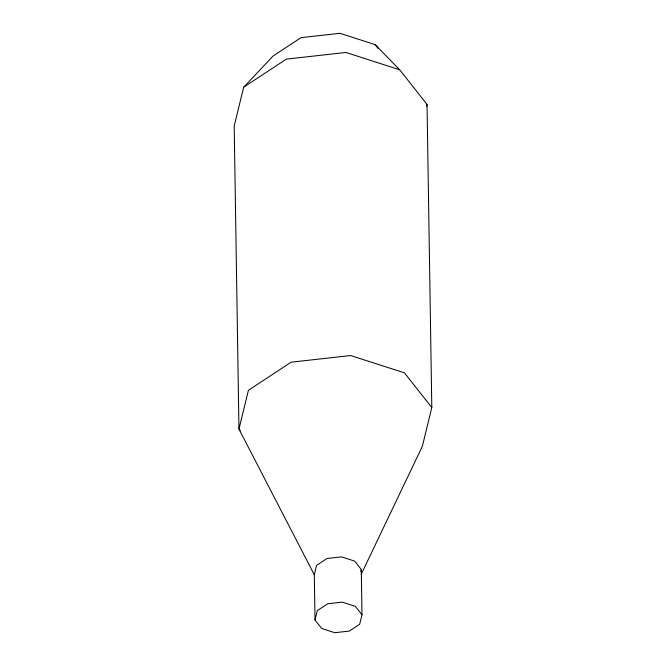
<?xml version="1.0" encoding="UTF-8"?>
<svg xmlns="http://www.w3.org/2000/svg" width="666" height="666" viewBox="0 0 666 666"><rect width="100%" height="100%" fill="white"/><g stroke="black" fill="none" stroke-linecap="round" stroke-linejoin="round"><path stroke-width="1" d="M361.213 574.3L422.344 446.312L431.801 407.517L427.039 104.445L399.667 69.772L375.125 44.622L339.976 33.3L301.015 37.654L273.11 56.019L243.656 87.213L234.199 125.999L238.961 429.07L314.31 574.775L315.018 620.038L321.686 628.479L334.782 632.7L349.3 631.077L359.69 624.233L361.996 614.785L361.28 569.53L354.612 561.08L341.525 556.868L327.006 558.491L316.616 565.326L314.31 574.775M426.556 106.435L427.039 104.445M315.018 620.038L317.324 610.589L327.722 603.746L342.232 602.122L355.328 606.343L361.996 614.785M360.822 571.42L361.28 569.53M243.656 87.213L286.33 59.124L345.912 52.456L399.667 69.772M375.125 44.622L378.321 48.668M431.801 407.517L404.42 372.843L350.674 355.536L291.084 362.196L248.418 390.284L238.961 429.07L240.235 430.686"/></g></svg>
